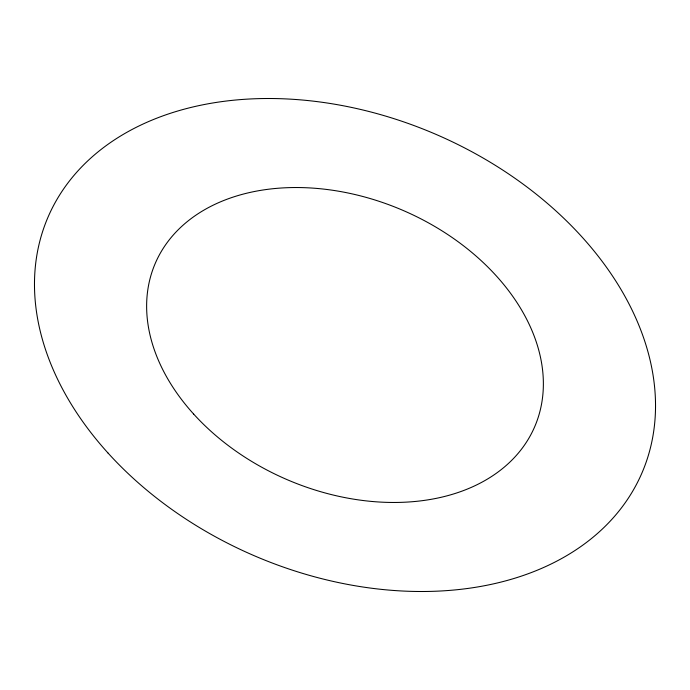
<?xml version="1.0" encoding="UTF-8"?>
<svg xmlns="http://www.w3.org/2000/svg" width="690" height="690" viewBox="0 0 690 690"><rect width="100%" height="100%" fill="white"/><g stroke="black" fill="none" stroke-linecap="round" stroke-linejoin="round"><path stroke-width="1.03" d="M193.649 414.052A206.552 146.565 23.3 0 0 531.723 433.035A206.552 146.565 23.3 0 0 309.629 187.913A206.552 146.565 23.3 0 0 193.649 414.052M108.071 453.089A323.334 229.434 23.3 0 0 637.301 482.81A323.334 229.434 23.3 0 0 289.636 99.101A323.334 229.434 23.3 0 0 108.071 453.089"/></g></svg>
